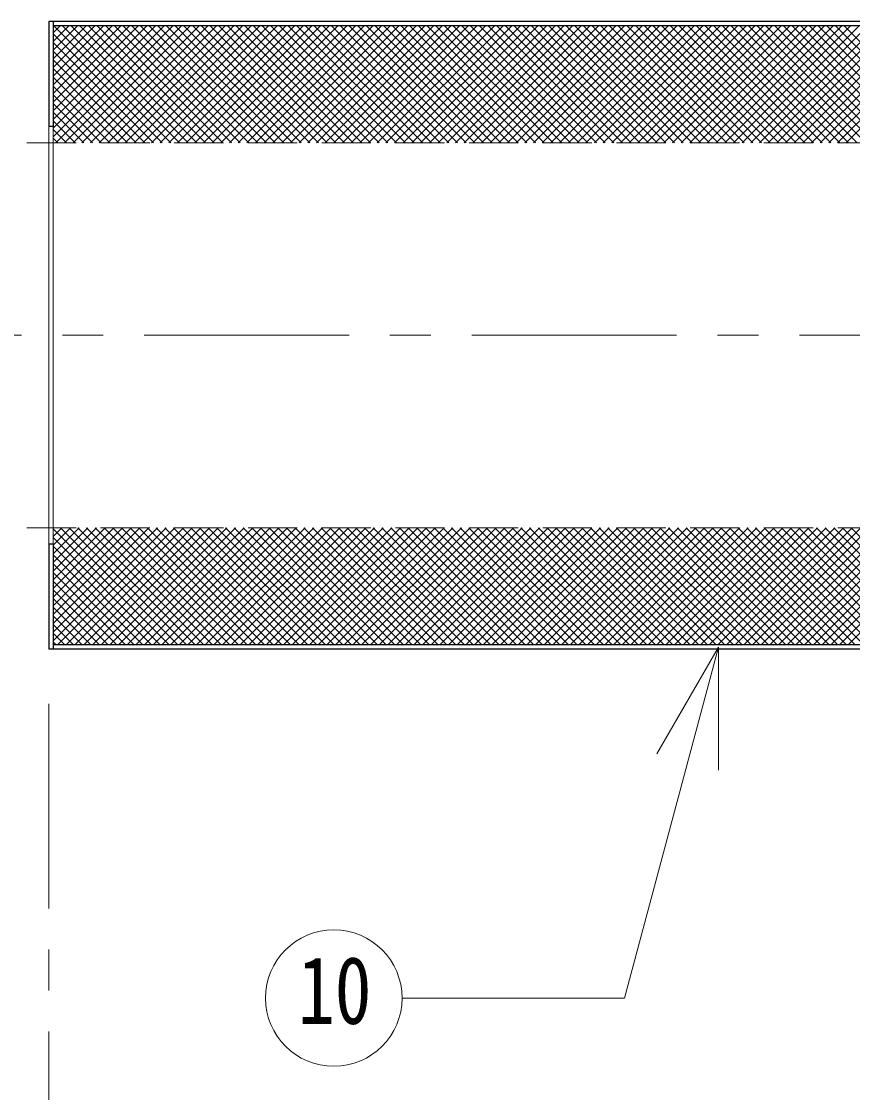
# Model space of a CAD drawing. Units: millimetres at full size, sheet at 1:15; details may follow other scales. Extents: x -3171 to 2904, y -2098 to 2117.
# Drawn here: x -2465.4 to -2160.9, y -987.9 to -595.5 of the extents above; entities that cross this region are included whole.
import ezdxf
from ezdxf.enums import TextEntityAlignment as Align

# ---------------------------------------------------------------- set-up
doc = ezdxf.new("R2010")
doc.units = ezdxf.units.MM
doc.header["$LTSCALE"] = 15
doc.linetypes.add('CHAIN1', pattern=[8, 5, -1, 1, -1])
doc.linetypes.add('DASHED1', pattern=[1.8, 1.2, -0.6])
doc.layers.add('0-0_ﾚｲﾔ1', color=4, linetype='Continuous', lineweight=9)
doc.styles.add('ＭＳ ゴシック', font='')
doc.styles.get('ＭＳ ゴシック').set_extended_font_data('MS Gothic')

msp = doc.modelspace()

# ---------------------------------------------------------------- linework, layer by layer
at = {"layer": '0-0_ﾚｲﾔ1', "color": 5, "lineweight": 25}
for p, q in [((-1855.38, -595.45), (-2455.38, -595.45)), ((-2455.38, -595.45), (-2455.38, -633.95)), ((-2453.78, -595.45), (-2453.78, -633.95)), ((-1855.38, -597.05), (-2453.78, -597.05)), ((-2453.78, -633.95), (-2455.38, -633.95)), ((-2453.78, -786.95), (-2455.38, -786.95)), ((-2455.38, -786.95), (-2455.38, -825.45)), ((-2453.78, -786.95), (-2453.78, -825.45)), ((-1855.38, -823.85), (-2453.78, -823.85)), ((-1855.38, -825.45), (-2455.38, -825.45))]:
    msp.add_line(p, q, dxfattribs=at)
at = {"layer": '0-0_ﾚｲﾔ1'}
for p, q in [((-2453.78, -637.77), (-2413.06, -597.05)), ((-2453.78, -634.59), (-2416.24, -597.05)), ((-2453.78, -631.41), (-2419.43, -597.05)), ((-2453.78, -628.23), (-2422.61, -597.05)), ((-2453.78, -625.05), (-2425.79, -597.05)), ((-2453.78, -621.86), (-2428.97, -597.05)), ((-2453.78, -618.68), (-2432.15, -597.05)), ((-2453.78, -615.5), (-2435.34, -597.05)), ((-2453.78, -612.32), (-2438.52, -597.05)), ((-2453.78, -609.14), (-2441.7, -597.05)), ((-2453.78, -605.95), (-2444.88, -597.05)), ((-2453.78, -602.77), (-2448.06, -597.05)), ((-2453.78, -599.59), (-2451.25, -597.05)), ((-2453.78, -600.02), (-2413.84, -639.95)), ((-2453.56, -597.05), (-2410.66, -639.95)), ((-2452.78, -639.95), (-2409.88, -597.05)), ((-2450.38, -597.05), (-2407.48, -639.95)), ((-2449.6, -639.95), (-2406.7, -597.05)), ((-2447.2, -597.05), (-2404.3, -639.95)), ((-2446.42, -639.95), (-2403.52, -597.05)), ((-2444.02, -597.05), (-2401.12, -639.95)), ((-2443.23, -639.95), (-2400.33, -597.05)), ((-2440.83, -597.05), (-2397.93, -639.95)), ((-2440.05, -639.95), (-2397.15, -597.05)), ((-2437.65, -597.05), (-2394.75, -639.95)), ((-2436.87, -639.95), (-2393.97, -597.05)), ((-2434.47, -597.05), (-2391.57, -639.95)), ((-2433.69, -639.95), (-2390.79, -597.05)), ((-2431.29, -597.05), (-2388.39, -639.95)), ((-2430.51, -639.95), (-2387.61, -597.05)), ((-2428.11, -597.05), (-2385.21, -639.95)), ((-2427.32, -639.95), (-2384.42, -597.05)), ((-2424.92, -597.05), (-2382.02, -639.95)), ((-2424.14, -639.95), (-2381.24, -597.05)), ((-2421.74, -597.05), (-2378.84, -639.95)), ((-2420.96, -639.95), (-2378.06, -597.05)), ((-2418.56, -597.05), (-2375.66, -639.95)), ((-2417.78, -639.95), (-2374.88, -597.05)), ((-2415.38, -597.05), (-2372.48, -639.95)), ((-2414.6, -639.95), (-2371.7, -597.05)), ((-2412.2, -597.05), (-2369.3, -639.95)), ((-2411.41, -639.95), (-2368.51, -597.05)), ((-2409.01, -597.05), (-2366.11, -639.95)), ((-2408.23, -639.95), (-2365.33, -597.05)), ((-2405.83, -597.05), (-2362.93, -639.95)), ((-2405.05, -639.95), (-2362.15, -597.05)), ((-2402.65, -597.05), (-2359.75, -639.95)), ((-2401.87, -639.95), (-2358.97, -597.05)), ((-2399.47, -597.05), (-2356.57, -639.95)), ((-2398.69, -639.95), (-2355.79, -597.05)), ((-2396.29, -597.05), (-2353.39, -639.95)), ((-2395.51, -639.95), (-2352.61, -597.05)), ((-2393.1, -597.05), (-2350.2, -639.95)), ((-2392.32, -639.95), (-2349.42, -597.05)), ((-2389.92, -597.05), (-2347.02, -639.95)), ((-2389.14, -639.95), (-2346.24, -597.05)), ((-2386.74, -597.05), (-2343.84, -639.95)), ((-2385.96, -639.95), (-2343.06, -597.05)), ((-2383.56, -597.05), (-2340.66, -639.95)), ((-2382.78, -639.95), (-2339.88, -597.05)), ((-2380.38, -597.05), (-2337.48, -639.95)), ((-2379.6, -639.95), (-2336.7, -597.05)), ((-2377.19, -597.05), (-2334.29, -639.95)), ((-2376.41, -639.95), (-2333.51, -597.05)), ((-2374.01, -597.05), (-2331.11, -639.95)), ((-2373.23, -639.95), (-2330.33, -597.05)), ((-2370.83, -597.05), (-2327.93, -639.95)), ((-2370.05, -639.95), (-2327.15, -597.05)), ((-2367.65, -597.05), (-2324.75, -639.95)), ((-2366.87, -639.95), (-2323.97, -597.05)), ((-2364.47, -597.05), (-2321.57, -639.95)), ((-2363.69, -639.95), (-2320.79, -597.05)), ((-2361.28, -597.05), (-2318.38, -639.95)), ((-2360.5, -639.95), (-2317.6, -597.05)), ((-2358.1, -597.05), (-2315.2, -639.95)), ((-2357.32, -639.95), (-2314.42, -597.05)), ((-2354.92, -597.05), (-2312.02, -639.95)), ((-2354.14, -639.95), (-2311.24, -597.05)), ((-2351.74, -597.05), (-2308.84, -639.95)), ((-2350.96, -639.95), (-2308.06, -597.05)), ((-2348.56, -597.05), (-2305.66, -639.95)), ((-2347.78, -639.95), (-2304.88, -597.05)), ((-2345.37, -597.05), (-2302.47, -639.95)), ((-2344.59, -639.95), (-2301.69, -597.05)), ((-2342.19, -597.05), (-2299.29, -639.95)), ((-2341.41, -639.95), (-2298.51, -597.05)), ((-2339.01, -597.05), (-2296.11, -639.95)), ((-2338.23, -639.95), (-2295.33, -597.05)), ((-2335.83, -597.05), (-2292.93, -639.95)), ((-2335.05, -639.95), (-2292.15, -597.05)), ((-2332.65, -597.05), (-2289.75, -639.95)), ((-2331.87, -639.95), (-2288.97, -597.05)), ((-2329.46, -597.05), (-2286.56, -639.95)), ((-2328.68, -639.95), (-2285.78, -597.05)), ((-2326.28, -597.05), (-2283.38, -639.95)), ((-2325.5, -639.95), (-2282.6, -597.05)), ((-2323.1, -597.05), (-2280.2, -639.95)), ((-2322.32, -639.95), (-2279.42, -597.05)), ((-2319.92, -597.05), (-2277.02, -639.95)), ((-2319.14, -639.95), (-2276.24, -597.05)), ((-2316.74, -597.05), (-2273.84, -639.95)), ((-2315.96, -639.95), (-2273.06, -597.05)), ((-2313.55, -597.05), (-2270.65, -639.95)), ((-2312.77, -639.95), (-2269.87, -597.05)), ((-2310.37, -597.05), (-2267.47, -639.95)), ((-2309.59, -639.95), (-2266.69, -597.05)), ((-2307.19, -597.05), (-2264.29, -639.95)), ((-2306.41, -639.95), (-2263.51, -597.05)), ((-2304.01, -597.05), (-2261.11, -639.95)), ((-2303.23, -639.95), (-2260.33, -597.05)), ((-2300.83, -597.05), (-2257.93, -639.95)), ((-2300.05, -639.95), (-2257.15, -597.05)), ((-2297.64, -597.05), (-2254.74, -639.95)), ((-2296.86, -639.95), (-2253.96, -597.05)), ((-2294.46, -597.05), (-2251.56, -639.95)), ((-2293.68, -639.95), (-2250.78, -597.05)), ((-2291.28, -597.05), (-2248.38, -639.95)), ((-2290.5, -639.95), (-2247.6, -597.05)), ((-2288.1, -597.05), (-2245.2, -639.95)), ((-2287.32, -639.95), (-2244.42, -597.05)), ((-2284.92, -597.05), (-2242.02, -639.95)), ((-2284.14, -639.95), (-2241.24, -597.05)), ((-2281.74, -597.05), (-2238.84, -639.95)), ((-2280.95, -639.95), (-2238.05, -597.05)), ((-2278.55, -597.05), (-2235.65, -639.95)), ((-2277.77, -639.95), (-2234.87, -597.05)), ((-2275.37, -597.05), (-2232.47, -639.95)), ((-2274.59, -639.95), (-2231.69, -597.05)), ((-2272.19, -597.05), (-2229.29, -639.95)), ((-2271.41, -639.95), (-2228.51, -597.05)), ((-2269.01, -597.05), (-2226.11, -639.95)), ((-2268.23, -639.95), (-2225.33, -597.05)), ((-2265.83, -597.05), (-2222.93, -639.95)), ((-2265.04, -639.95), (-2222.14, -597.05)), ((-2262.64, -597.05), (-2219.74, -639.95)), ((-2261.86, -639.95), (-2218.96, -597.05)), ((-2259.46, -597.05), (-2216.56, -639.95)), ((-2258.68, -639.95), (-2215.78, -597.05)), ((-2256.28, -597.05), (-2213.38, -639.95)), ((-2255.5, -639.95), (-2212.6, -597.05)), ((-2253.1, -597.05), (-2210.2, -639.95)), ((-2252.32, -639.95), (-2209.42, -597.05)), ((-2249.92, -597.05), (-2207.02, -639.95)), ((-2249.13, -639.95), (-2206.23, -597.05)), ((-2246.73, -597.05), (-2203.83, -639.95)), ((-2245.95, -639.95), (-2203.05, -597.05)), ((-2243.55, -597.05), (-2200.65, -639.95)), ((-2242.77, -639.95), (-2199.87, -597.05)), ((-2240.37, -597.05), (-2197.47, -639.95)), ((-2239.59, -639.95), (-2196.69, -597.05)), ((-2237.19, -597.05), (-2194.29, -639.95)), ((-2236.41, -639.95), (-2193.51, -597.05)), ((-2234.01, -597.05), (-2191.11, -639.95)), ((-2233.22, -639.95), (-2190.32, -597.05)), ((-2230.82, -597.05), (-2187.92, -639.95)), ((-2230.04, -639.95), (-2187.14, -597.05)), ((-2227.64, -597.05), (-2184.74, -639.95)), ((-2226.86, -639.95), (-2183.96, -597.05)), ((-2224.46, -597.05), (-2181.56, -639.95)), ((-2223.68, -639.95), (-2180.78, -597.05)), ((-2221.28, -597.05), (-2178.38, -639.95)), ((-2220.5, -639.95), (-2177.6, -597.05)), ((-2218.1, -597.05), (-2175.2, -639.95)), ((-2217.31, -639.95), (-2174.41, -597.05)), ((-2214.91, -597.05), (-2172.01, -639.95)), ((-2214.13, -639.95), (-2171.23, -597.05)), ((-2211.73, -597.05), (-2168.83, -639.95)), ((-2210.95, -639.95), (-2168.05, -597.05)), ((-2208.55, -597.05), (-2165.65, -639.95)), ((-2207.77, -639.95), (-2164.87, -597.05)), ((-2205.37, -597.05), (-2162.47, -639.95)), ((-2204.59, -639.95), (-2161.69, -597.05)), ((-2202.19, -597.05), (-2159.29, -639.95)), ((-2201.4, -639.95), (-2158.5, -597.05)), ((-2199, -597.05), (-2156.1, -639.95)), ((-2198.22, -639.95), (-2155.32, -597.05)), ((-2195.82, -597.05), (-2152.92, -639.95)), ((-2195.04, -639.95), (-2152.14, -597.05)), ((-2192.64, -597.05), (-2149.74, -639.95)), ((-2191.86, -639.95), (-2148.96, -597.05)), ((-2189.46, -597.05), (-2146.56, -639.95)), ((-2188.68, -639.95), (-2145.78, -597.05)), ((-2186.28, -597.05), (-2143.38, -639.95)), ((-2185.49, -639.95), (-2142.59, -597.05)), ((-2183.09, -597.05), (-2140.19, -639.95)), ((-2182.31, -639.95), (-2139.41, -597.05)), ((-2179.91, -597.05), (-2137.01, -639.95)), ((-2179.13, -639.95), (-2136.23, -597.05)), ((-2176.73, -597.05), (-2133.83, -639.95)), ((-2175.95, -639.95), (-2133.05, -597.05)), ((-2173.55, -597.05), (-2130.65, -639.95)), ((-2172.77, -639.95), (-2129.87, -597.05)), ((-2170.37, -597.05), (-2127.47, -639.95)), ((-2169.58, -639.95), (-2126.68, -597.05)), ((-2167.18, -597.05), (-2124.28, -639.95)), ((-2166.4, -639.95), (-2123.5, -597.05)), ((-2164, -597.05), (-2121.1, -639.95)), ((-2163.22, -639.95), (-2120.32, -597.05)), ((-2453.78, -603.2), (-2417.03, -639.95)), ((-2453.78, -606.38), (-2420.21, -639.95)), ((-2453.78, -609.56), (-2423.39, -639.95)), ((-2453.78, -612.74), (-2426.57, -639.95)), ((-2453.78, -615.93), (-2429.75, -639.95)), ((-2453.78, -619.11), (-2432.94, -639.95)), ((-2453.78, -622.29), (-2436.12, -639.95)), ((-2453.78, -625.47), (-2439.3, -639.95)), ((-2453.78, -628.65), (-2442.48, -639.95)), ((-2453.78, -631.84), (-2445.66, -639.95)), ((-2453.78, -635.02), (-2448.85, -639.95)), ((-2453.78, -638.2), (-2452.03, -639.95)), ((-2453.78, -822.33), (-2412.41, -780.95)), ((-2453.78, -819.15), (-2415.59, -780.95)), ((-2453.78, -815.97), (-2418.77, -780.95)), ((-2453.78, -812.78), (-2421.95, -780.95)), ((-2453.78, -809.6), (-2425.14, -780.95)), ((-2453.78, -806.42), (-2428.32, -780.95)), ((-2453.78, -803.24), (-2431.5, -780.95)), ((-2453.78, -800.06), (-2434.68, -780.95)), ((-2453.78, -796.87), (-2437.86, -780.95)), ((-2453.78, -793.69), (-2441.05, -780.95)), ((-2453.78, -790.51), (-2444.23, -780.95)), ((-2453.78, -787.33), (-2447.41, -780.95)), ((-2453.78, -784.15), (-2450.59, -780.95)), ((-2453.78, -780.96), (-2453.77, -780.95)), ((-2453.78, -781.39), (-2411.32, -823.85)), ((-2453.78, -784.57), (-2414.5, -823.85)), ((-2452.13, -823.85), (-2409.23, -780.95)), ((-2451.03, -780.95), (-2408.13, -823.85)), ((-2448.94, -823.85), (-2406.04, -780.95)), ((-2447.85, -780.95), (-2404.95, -823.85)), ((-2445.76, -823.85), (-2402.86, -780.95)), ((-2444.67, -780.95), (-2401.77, -823.85)), ((-2442.58, -823.85), (-2399.68, -780.95)), ((-2441.49, -780.95), (-2398.59, -823.85)), ((-2439.4, -823.85), (-2396.5, -780.95)), ((-2438.31, -780.95), (-2395.41, -823.85)), ((-2436.22, -823.85), (-2393.32, -780.95)), ((-2435.12, -780.95), (-2392.22, -823.85)), ((-2433.03, -823.85), (-2390.13, -780.95)), ((-2431.94, -780.95), (-2389.04, -823.85)), ((-2429.85, -823.85), (-2386.95, -780.95)), ((-2428.76, -780.95), (-2385.86, -823.85)), ((-2426.67, -823.85), (-2383.77, -780.95)), ((-2425.58, -780.95), (-2382.68, -823.85)), ((-2423.49, -823.85), (-2380.59, -780.95)), ((-2422.4, -780.95), (-2379.5, -823.85)), ((-2420.31, -823.85), (-2377.41, -780.95)), ((-2419.22, -780.95), (-2376.32, -823.85)), ((-2417.12, -823.85), (-2374.22, -780.95)), ((-2416.03, -780.95), (-2373.13, -823.85)), ((-2413.94, -823.85), (-2371.04, -780.95)), ((-2412.85, -780.95), (-2369.95, -823.85)), ((-2410.76, -823.85), (-2367.86, -780.95)), ((-2409.67, -780.95), (-2366.77, -823.85)), ((-2407.58, -823.85), (-2364.68, -780.95)), ((-2406.49, -780.95), (-2363.59, -823.85)), ((-2404.4, -823.85), (-2361.5, -780.95)), ((-2403.31, -780.95), (-2360.41, -823.85)), ((-2401.21, -823.85), (-2358.31, -780.95)), ((-2400.12, -780.95), (-2357.22, -823.85)), ((-2398.03, -823.85), (-2355.13, -780.95)), ((-2396.94, -780.95), (-2354.04, -823.85)), ((-2394.85, -823.85), (-2351.95, -780.95)), ((-2393.76, -780.95), (-2350.86, -823.85)), ((-2391.67, -823.85), (-2348.77, -780.95)), ((-2390.58, -780.95), (-2347.68, -823.85)), ((-2388.49, -823.85), (-2345.59, -780.95)), ((-2387.4, -780.95), (-2344.5, -823.85)), ((-2385.3, -823.85), (-2342.4, -780.95)), ((-2384.21, -780.95), (-2341.31, -823.85)), ((-2382.12, -823.85), (-2339.22, -780.95)), ((-2381.03, -780.95), (-2338.13, -823.85)), ((-2378.94, -823.85), (-2336.04, -780.95)), ((-2377.85, -780.95), (-2334.95, -823.85)), ((-2375.76, -823.85), (-2332.86, -780.95)), ((-2374.67, -780.95), (-2331.77, -823.85)), ((-2372.58, -823.85), (-2329.68, -780.95)), ((-2371.49, -780.95), (-2328.59, -823.85)), ((-2369.39, -823.85), (-2326.49, -780.95)), ((-2368.3, -780.95), (-2325.4, -823.85)), ((-2366.21, -823.85), (-2323.31, -780.95)), ((-2365.12, -780.95), (-2322.22, -823.85)), ((-2363.03, -823.85), (-2320.13, -780.95)), ((-2361.94, -780.95), (-2319.04, -823.85)), ((-2359.85, -823.85), (-2316.95, -780.95)), ((-2358.76, -780.95), (-2315.86, -823.85)), ((-2356.67, -823.85), (-2313.77, -780.95)), ((-2355.58, -780.95), (-2312.68, -823.85)), ((-2353.48, -823.85), (-2310.58, -780.95)), ((-2352.39, -780.95), (-2309.49, -823.85)), ((-2350.3, -823.85), (-2307.4, -780.95)), ((-2349.21, -780.95), (-2306.31, -823.85)), ((-2347.12, -823.85), (-2304.22, -780.95)), ((-2346.03, -780.95), (-2303.13, -823.85)), ((-2343.94, -823.85), (-2301.04, -780.95)), ((-2342.85, -780.95), (-2299.95, -823.85)), ((-2340.76, -823.85), (-2297.86, -780.95)), ((-2339.67, -780.95), (-2296.77, -823.85)), ((-2337.57, -823.85), (-2294.67, -780.95)), ((-2336.48, -780.95), (-2293.58, -823.85)), ((-2334.39, -823.85), (-2291.49, -780.95)), ((-2333.3, -780.95), (-2290.4, -823.85)), ((-2331.21, -823.85), (-2288.31, -780.95)), ((-2330.12, -780.95), (-2287.22, -823.85)), ((-2328.03, -823.85), (-2285.13, -780.95)), ((-2326.94, -780.95), (-2284.04, -823.85)), ((-2324.85, -823.85), (-2281.95, -780.95)), ((-2323.76, -780.95), (-2280.86, -823.85)), ((-2321.66, -823.85), (-2278.76, -780.95)), ((-2320.57, -780.95), (-2277.67, -823.85)), ((-2318.48, -823.85), (-2275.58, -780.95)), ((-2317.39, -780.95), (-2274.49, -823.85)), ((-2315.3, -823.85), (-2272.4, -780.95)), ((-2314.21, -780.95), (-2271.31, -823.85)), ((-2312.12, -823.85), (-2269.22, -780.95)), ((-2311.03, -780.95), (-2268.13, -823.85)), ((-2308.94, -823.85), (-2266.04, -780.95)), ((-2307.85, -780.95), (-2264.95, -823.85)), ((-2305.75, -823.85), (-2262.85, -780.95)), ((-2304.66, -780.95), (-2261.76, -823.85)), ((-2302.57, -823.85), (-2259.67, -780.95)), ((-2301.48, -780.95), (-2258.58, -823.85)), ((-2299.39, -823.85), (-2256.49, -780.95)), ((-2298.3, -780.95), (-2255.4, -823.85)), ((-2296.21, -823.85), (-2253.31, -780.95)), ((-2295.12, -780.95), (-2252.22, -823.85)), ((-2293.03, -823.85), (-2250.13, -780.95)), ((-2291.94, -780.95), (-2249.04, -823.85)), ((-2289.84, -823.85), (-2246.94, -780.95)), ((-2288.75, -780.95), (-2245.85, -823.85)), ((-2286.66, -823.85), (-2243.76, -780.95)), ((-2285.57, -780.95), (-2242.67, -823.85)), ((-2283.48, -823.85), (-2240.58, -780.95)), ((-2282.39, -780.95), (-2239.49, -823.85)), ((-2280.3, -823.85), (-2237.4, -780.95)), ((-2279.21, -780.95), (-2236.31, -823.85)), ((-2277.12, -823.85), (-2234.22, -780.95)), ((-2276.03, -780.95), (-2233.13, -823.85)), ((-2273.93, -823.85), (-2231.03, -780.95)), ((-2272.84, -780.95), (-2229.94, -823.85)), ((-2270.75, -823.85), (-2227.85, -780.95)), ((-2269.66, -780.95), (-2226.76, -823.85)), ((-2267.57, -823.85), (-2224.67, -780.95)), ((-2266.48, -780.95), (-2223.58, -823.85)), ((-2264.39, -823.85), (-2221.49, -780.95)), ((-2263.3, -780.95), (-2220.4, -823.85)), ((-2261.21, -823.85), (-2218.31, -780.95)), ((-2260.12, -780.95), (-2217.22, -823.85)), ((-2258.02, -823.85), (-2215.12, -780.95)), ((-2256.93, -780.95), (-2214.03, -823.85)), ((-2254.84, -823.85), (-2211.94, -780.95)), ((-2253.75, -780.95), (-2210.85, -823.85)), ((-2251.66, -823.85), (-2208.76, -780.95)), ((-2250.57, -780.95), (-2207.67, -823.85)), ((-2248.48, -823.85), (-2205.58, -780.95)), ((-2247.39, -780.95), (-2204.49, -823.85)), ((-2245.3, -823.85), (-2202.4, -780.95)), ((-2244.21, -780.95), (-2201.31, -823.85)), ((-2242.12, -823.85), (-2199.22, -780.95)), ((-2241.02, -780.95), (-2198.12, -823.85)), ((-2238.93, -823.85), (-2196.03, -780.95)), ((-2237.84, -780.95), (-2194.94, -823.85)), ((-2235.75, -823.85), (-2192.85, -780.95)), ((-2234.66, -780.95), (-2191.76, -823.85)), ((-2232.57, -823.85), (-2189.67, -780.95)), ((-2231.48, -780.95), (-2188.58, -823.85)), ((-2229.39, -823.85), (-2186.49, -780.95)), ((-2228.3, -780.95), (-2185.4, -823.85)), ((-2226.21, -823.85), (-2183.31, -780.95)), ((-2225.11, -780.95), (-2182.21, -823.85)), ((-2223.02, -823.85), (-2180.12, -780.95)), ((-2221.93, -780.95), (-2179.03, -823.85)), ((-2219.84, -823.85), (-2176.94, -780.95)), ((-2218.75, -780.95), (-2175.85, -823.85)), ((-2216.66, -823.85), (-2173.76, -780.95)), ((-2215.57, -780.95), (-2172.67, -823.85)), ((-2213.48, -823.85), (-2170.58, -780.95)), ((-2212.39, -780.95), (-2169.49, -823.85)), ((-2210.3, -823.85), (-2167.4, -780.95)), ((-2209.2, -780.95), (-2166.3, -823.85)), ((-2207.11, -823.85), (-2164.21, -780.95)), ((-2206.02, -780.95), (-2163.12, -823.85)), ((-2203.93, -823.85), (-2161.03, -780.95)), ((-2202.84, -780.95), (-2159.94, -823.85)), ((-2200.75, -823.85), (-2157.85, -780.95)), ((-2199.66, -780.95), (-2156.76, -823.85)), ((-2197.57, -823.85), (-2154.67, -780.95)), ((-2196.48, -780.95), (-2153.58, -823.85)), ((-2194.39, -823.85), (-2151.49, -780.95)), ((-2193.29, -780.95), (-2150.39, -823.85)), ((-2191.2, -823.85), (-2148.3, -780.95)), ((-2190.11, -780.95), (-2147.21, -823.85)), ((-2188.02, -823.85), (-2145.12, -780.95)), ((-2186.93, -780.95), (-2144.03, -823.85)), ((-2184.84, -823.85), (-2141.94, -780.95)), ((-2183.75, -780.95), (-2140.85, -823.85)), ((-2181.66, -823.85), (-2138.76, -780.95)), ((-2180.57, -780.95), (-2137.67, -823.85)), ((-2178.48, -823.85), (-2135.58, -780.95)), ((-2177.38, -780.95), (-2134.48, -823.85)), ((-2175.29, -823.85), (-2132.39, -780.95)), ((-2174.2, -780.95), (-2131.3, -823.85)), ((-2172.11, -823.85), (-2129.21, -780.95)), ((-2171.02, -780.95), (-2128.12, -823.85)), ((-2168.93, -823.85), (-2126.03, -780.95)), ((-2167.84, -780.95), (-2124.94, -823.85)), ((-2165.75, -823.85), (-2122.85, -780.95)), ((-2164.66, -780.95), (-2121.76, -823.85)), ((-2162.57, -823.85), (-2119.67, -780.95)), ((-2161.47, -780.95), (-2118.57, -823.85)), ((-2453.78, -787.75), (-2417.68, -823.85)), ((-2453.78, -790.93), (-2420.86, -823.85)), ((-2453.78, -794.12), (-2424.04, -823.85)), ((-2453.78, -797.3), (-2427.23, -823.85)), ((-2453.78, -800.48), (-2430.41, -823.85)), ((-2453.78, -803.66), (-2433.59, -823.85)), ((-2453.78, -806.84), (-2436.77, -823.85)), ((-2453.78, -810.03), (-2439.95, -823.85)), ((-2453.78, -813.21), (-2443.14, -823.85)), ((-2453.78, -816.39), (-2446.32, -823.85)), ((-2453.78, -819.57), (-2449.5, -823.85)), ((-2453.78, -822.75), (-2452.68, -823.85))]:
    msp.add_line(p, q, dxfattribs=at)
at = {"layer": '0-0_ﾚｲﾔ1', "color": 7, "lineweight": 18}
for p, q in [((-2455.38, -786.95), (-2455.38, -633.95)), ((-2453.78, -786.95), (-2453.78, -633.95)), ((-2210.07, -824.75), (-2232.57, -863.72)), ((-2210.07, -824.75), (-2210.07, -869.75))]:
    msp.add_line(p, q, dxfattribs=at)
at = {"layer": '0-0_ﾚｲﾔ1', "linetype": 'DASHED1'}
for p, q in [((-1851.38, -639.95), (-2505.38, -639.95)), ((-1851.38, -780.95), (-2505.38, -780.95))]:
    msp.add_line(p, q, dxfattribs=at)
at = {"layer": '0-0_ﾚｲﾔ1', "linetype": 'CHAIN1'}
for p, q in [((-1745.38, -710.45), (-2725.38, -710.45)), ((-2455.38, -845.45), (-2455.38, -1585.45))]:
    msp.add_line(p, q, dxfattribs=at)
at = {"layer": '0-0_ﾚｲﾔ1', "color": 7, "lineweight": 18}
msp.add_lwpolyline([(-2210.07, -824.75), (-2244.51, -953.25), (-2325.95, -953.25)], dxfattribs=at)
msp.add_circle((-2350.95, -953.25), 25, dxfattribs=at)

# ---------------------------------------------------------------- texts
at = {"layer": '0-0_ﾚｲﾔ1', "color": 7, "style": 'ＭＳ ゴシック', "width": 0.8}
msp.add_text('10', height=24.74, dxfattribs=at).set_placement((-2364.08, -970.13), align=Align.BOTTOM_LEFT)

doc.saveas('drawing.dxf')
